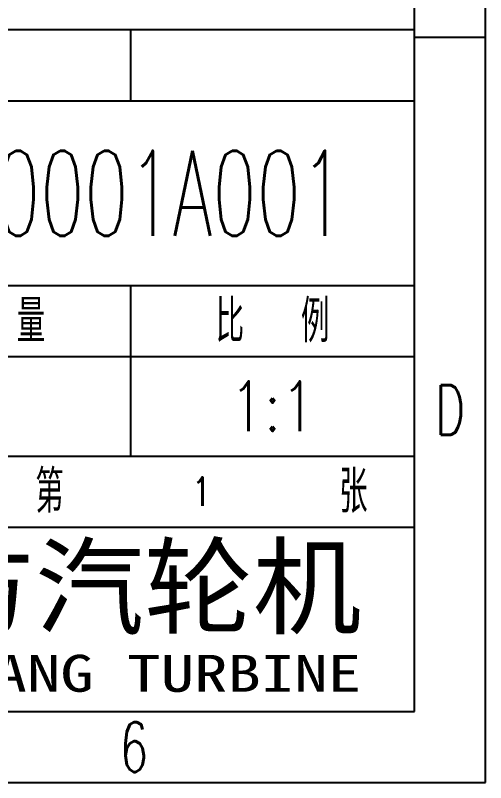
# Model space of a CAD drawing. Header units: millimetres. Extents: x 0 to 297, y 0 to 210.
# Drawn here: x 263.9 to 297, y 0 to 54 of the extents above; entities that cross this region are included whole.
import ezdxf
from ezdxf.enums import TextEntityAlignment as Align

# ---------------------------------------------------------------- set-up
doc = ezdxf.new("R2010")
doc.units = ezdxf.units.MM
doc.layers.add('PDM_Title', color=7, linetype='Continuous')
doc.styles.add('HZ', font='TXT.SHX', dxfattribs={"width": 0.667, "bigfont": 'HZTXT.SHX'})
doc.styles.add('pdmHT', font='SIMHEI.TTF')

# ---------------------------------------------------------------- blocks, each defined once
blk = doc.blocks.new('FitPDM_DWGFrame')
at = {"layer": 'PDM_Title', "color": 2}
for p, q in [((297, 0), (297, 210)), ((272, 53), (272, 48)), ((292, 52.5), (297, 52.5)), ((232, 48), (292, 48)), ((232, 35), (292, 35)), ((272, 35), (272, 23)), ((232, 30), (292, 30)), ((232, 23), (292, 23)), ((232, 18), (292, 18)), ((0, 0), (297, 0))]:
    blk.add_line(p, q, dxfattribs=at)
at = {"layer": 'PDM_Title', "color": 0}
for p, q in [((292, 5), (292, 205)), ((292, 53), (112, 53)), ((25, 5), (292, 5))]:
    blk.add_line(p, q, dxfattribs=at)
at = {"layer": 'PDM_Title', "color": 2, "style": 'HZ'}
for s, height, width, p in [('A012B-000001A001', 6, 0.604169, (262, 41.5)), ('重\u3000\u3000量', 3, 0.667, (262, 32.5)), ('比\u3000\u3000例', 3, 0.667, (282, 32.5)), ('1:1', 3.5, 0.8, (282, 26.5)), ('D', 3.5, 0.667, (294.5, 26.25)), ('第          张', 3, 0.667, (277, 20.5)), ('1', 2, 0.8, (277, 20.5)), ('6', 3.5, 0.667, (272.25, 2.5))]:
    blk.add_text(s, height=height, dxfattribs=dict(at, width=width)).set_placement(p, align=Align.MIDDLE_CENTER)
at = {"layer": 'PDM_Title', "color": 2, "style": 'pdmHT'}
for s, height, width, p in [('东方汽轮机', 5.5, 1.02, (250, 11.0426)), ('DONGFANG TURBINE', 2.6, 1.33, (250.6, 6.4))]:
    blk.add_text(s, height=height, dxfattribs=dict(at, width=width)).set_placement(p)

msp = doc.modelspace()

# ---------------------------------------------------------------- block references
at = {"layer": 'PDM_Title'}
msp.add_blockref('FitPDM_DWGFrame', (0, 0), dxfattribs=at)

doc.saveas('drawing.dxf')
